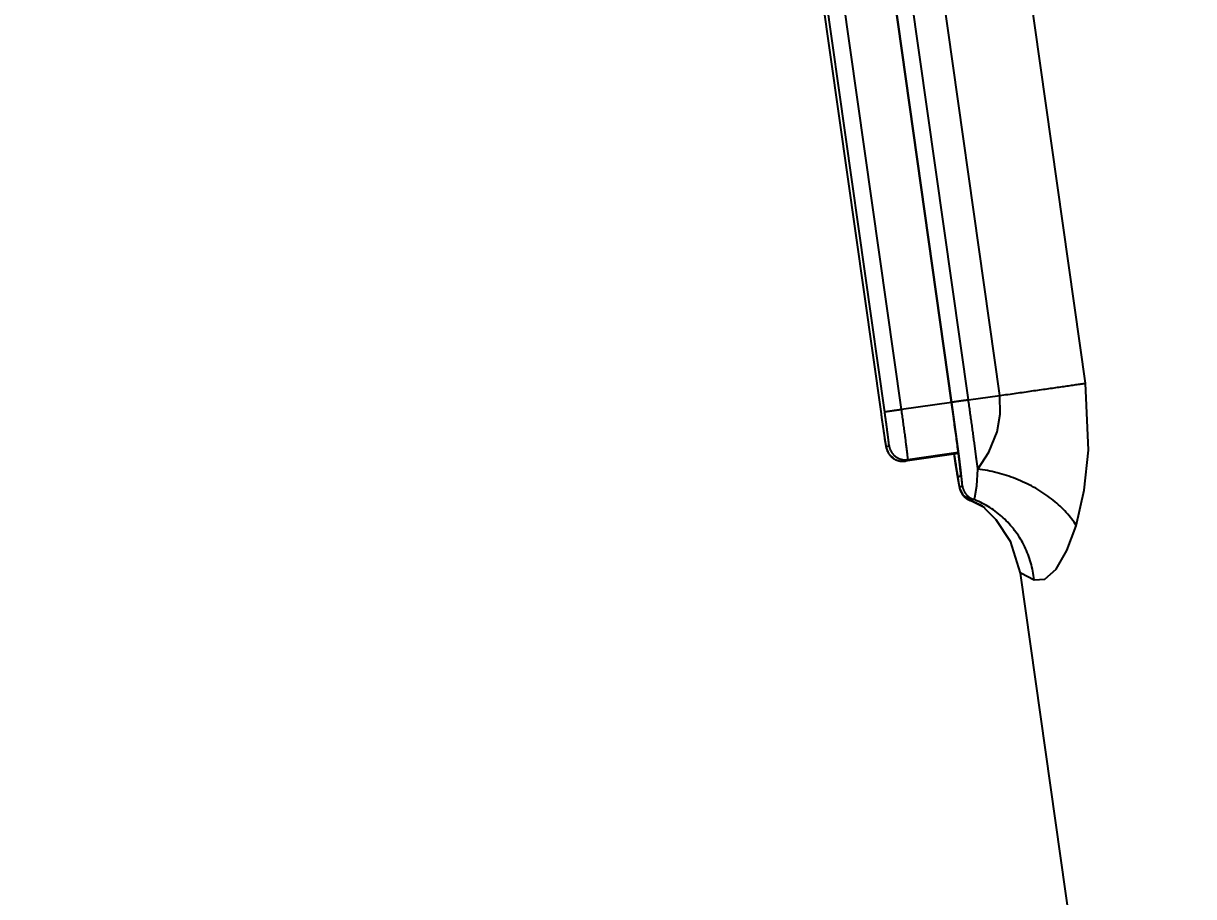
# Model space of a CAD drawing. Extents: x 5051 to 8526, y -300 to 2247.
# Drawn here: x 7197.17 to 7232.12, y 1146.75 to 1172.83 of the extents above; entities that cross this region are included whole.
import ezdxf

# ---------------------------------------------------------------- set-up
doc = ezdxf.new("R2010")
doc.units = 0
doc.header["$LTSCALE"] = 4
doc.header["$MEASUREMENT"] = 0
doc.header["$PDMODE"] = 3
doc.header["$PDSIZE"] = -10
doc.layers.get('0').update_dxf_attribs({"linetype": 'CONTINUOUS'})
doc.layers.get('DEFPOINTS').update_dxf_attribs({"linetype": 'CONTINUOUS'})
doc.layers.add('1', color=7, linetype='CONTINUOUS', true_color=0xffffff)
doc.styles.add('Daelim Dimension', font='NanumGothic.ttf')
doc.dimstyles.new('DEFAULT', dxfattribs={"dimscale": 2, "dimtxt": 2, "dimasz": 2, "dimexe": 0, "dimexo": 2, "dimgap": 1, "dimtad": 1, "dimdec": 1, "dimzin": 9, "dimdsep": 46, "dimtxsty": 'Daelim Dimension', "dimcen": 0.5, "dimclrd": 252, "dimclre": 252, "dimclrt": 3, "dimadec": 1, "dimazin": 0, "dimtfac": 1, "dimtdec": 1, "dimtix": 1, "dimtmove": 0, "dimatfit": 3, "dimfxl": 1, "dimtolj": 1, "dimtzin": 1, "dimlwd": 9, "dimlwe": 9, "dimarcsym": 0})

# ---------------------------------------------------------------- blocks, each defined once
blk = doc.blocks.new('*D13')
at = {"color": 5, "lineweight": 9, "ltscale": 0.5, "transparency": 16777216}
for p, q in [((7201.167, 1456.886), (7561.306, 1456.886)), ((7559.306, 1448.886), (7559.306, 360.442)), ((7359.221, 352.442), (7561.306, 352.442))]:
    blk.add_line(p, q, dxfattribs=at)
at = {"color": 5, "ltscale": 0.5, "transparency": 16777216}
for points in [[(7557.973, 1448.886), (7560.639, 1448.886), (7559.306, 1456.886)], [(7557.973, 360.442), (7560.639, 360.442), (7559.306, 352.442)]]:
    blk.add_solid(points, dxfattribs=at)
at = {"layer": 'DEFPOINTS', "color": 0, "ltscale": 0.5, "transparency": 16777216}
for p in [(7197.167, 1456.886), (7355.221, 352.442), (7559.306, 352.442)]:
    blk.add_point(p, dxfattribs=at)
at = {"color": 7, "ltscale": 0.5, "transparency": 16777216, "insert": (7543.601, 904.664), "char_height": 20, "attachment_point": 5, "rotation": 90, "style": 'Daelim Dimension'}
blk.add_mtext('\\A1;(1100)', dxfattribs=at)

msp = doc.modelspace()

# ---------------------------------------------------------------- linework, layer by layer
at = {"layer": '1', "color": 7, "linetype": 'Continuous'}
for p, q in [((7221.247, 1187.252), (7224.89, 1161.508)), ((7224.894, 1161.51), (7221.251, 1187.253)), ((7225.395, 1161.583), (7221.752, 1187.326)), ((7219.141, 1186.91), (7222.784, 1161.167)), ((7222.895, 1161.221), (7219.252, 1186.964)), ((7223.396, 1161.294), (7219.753, 1187.037)), ((7225.395, 1161.583), (7226.332, 1161.716)), ((7224.89, 1161.505), (7223.396, 1161.294)), ((7222.937, 1160.183), (7223.023, 1160.225)), ((7225.097, 1159.983), (7223.502, 1159.758)), ((7223.502, 1159.758), (7223.588, 1159.8)), ((7225.093, 1160.013), (7223.588, 1159.8)), ((7225.171, 1159.317), (7225.085, 1159.275)), ((7225.127, 1158.978), (7225.213, 1159.02))]:
    msp.add_line(p, q, dxfattribs=at)
for points in [[(7228.892, 1162.084, 0), (7226.87, 1176.364, 0), (7225.281, 1187.585, 0)], [(7226.332, 1161.716, 0), (7224.31, 1176.002, 0), (7222.722, 1187.227, 0)], [(7226.332, 1161.716, 0), (7226.393, 1161.724, 0), (7226.454, 1161.733, 0), (7226.515, 1161.742, 0), (7226.576, 1161.75, 0), (7226.637, 1161.759, 0), (7226.698, 1161.768, 0), (7226.758, 1161.776, 0), (7226.819, 1161.785, 0), (7226.879, 1161.793, 0), (7226.939, 1161.802, 0), (7226.999, 1161.81, 0), (7227.058, 1161.819, 0), (7227.117, 1161.827, 0), (7227.176, 1161.836, 0), (7227.235, 1161.844, 0), (7227.293, 1161.852, 0), (7227.351, 1161.861, 0), (7227.408, 1161.869, 0), (7227.465, 1161.877, 0), (7227.522, 1161.885, 0), (7227.578, 1161.893, 0), (7227.633, 1161.901, 0), (7227.688, 1161.909, 0), (7227.743, 1161.917, 0), (7227.797, 1161.925, 0), (7227.85, 1161.932, 0), (7227.902, 1161.94, 0), (7227.954, 1161.947, 0), (7228.006, 1161.955, 0), (7228.056, 1161.962, 0), (7228.106, 1161.969, 0), (7228.155, 1161.976, 0), (7228.204, 1161.983, 0), (7228.251, 1161.99, 0), (7228.298, 1161.997, 0), (7228.344, 1162.004, 0), (7228.389, 1162.01, 0), (7228.434, 1162.017, 0), (7228.477, 1162.023, 0), (7228.52, 1162.029, 0), (7228.561, 1162.035, 0), (7228.602, 1162.041, 0), (7228.642, 1162.047, 0), (7228.681, 1162.053, 0), (7228.718, 1162.058, 0), (7228.755, 1162.064, 0), (7228.791, 1162.069, 0), (7228.826, 1162.074, 0), (7228.86, 1162.079, 0), (7228.892, 1162.084, 0)], [(7228.615, 1157.829, 0), (7228.857, 1158.893, 0), (7228.985, 1160.083, 0), (7228.892, 1162.084, 0)], [(7225.395, 1161.583, 0), (7225.379, 1161.581, 0), (7225.364, 1161.579, 0), (7225.348, 1161.577, 0), (7225.333, 1161.574, 0), (7225.317, 1161.572, 0), (7225.302, 1161.57, 0), (7225.287, 1161.568, 0), (7225.271, 1161.566, 0), (7225.256, 1161.564, 0), (7225.241, 1161.561, 0), (7225.227, 1161.559, 0), (7225.212, 1161.557, 0), (7225.198, 1161.555, 0), (7225.183, 1161.553, 0), (7225.169, 1161.551, 0), (7225.155, 1161.549, 0), (7225.142, 1161.547, 0), (7225.128, 1161.545, 0), (7225.115, 1161.543, 0), (7225.103, 1161.541, 0), (7225.09, 1161.54, 0), (7225.078, 1161.538, 0), (7225.066, 1161.536, 0), (7225.054, 1161.534, 0), (7225.043, 1161.533, 0), (7225.032, 1161.531, 0), (7225.021, 1161.53, 0), (7225.011, 1161.528, 0), (7225.001, 1161.527, 0), (7224.992, 1161.525, 0), (7224.983, 1161.524, 0), (7224.974, 1161.523, 0), (7224.966, 1161.521, 0), (7224.958, 1161.52, 0), (7224.95, 1161.519, 0), (7224.943, 1161.518, 0), (7224.937, 1161.517, 0), (7224.931, 1161.516, 0), (7224.925, 1161.515, 0), (7224.92, 1161.514, 0), (7224.915, 1161.514, 0), (7224.911, 1161.513, 0), (7224.907, 1161.512, 0), (7224.903, 1161.512, 0), (7224.901, 1161.511, 0), (7224.898, 1161.511, 0), (7224.896, 1161.511, 0), (7224.895, 1161.51, 0), (7224.894, 1161.51, 0), (7224.894, 1161.51, 0)], [(7225.676, 1159.515, 0), (7225.672, 1159.548, 0), (7225.668, 1159.582, 0), (7225.663, 1159.616, 0), (7225.659, 1159.651, 0), (7225.654, 1159.686, 0), (7225.649, 1159.721, 0), (7225.645, 1159.757, 0), (7225.64, 1159.794, 0), (7225.635, 1159.831, 0), (7225.63, 1159.868, 0), (7225.625, 1159.905, 0), (7225.62, 1159.944, 0), (7225.615, 1159.982, 0), (7225.61, 1160.021, 0), (7225.605, 1160.06, 0), (7225.599, 1160.099, 0), (7225.594, 1160.139, 0), (7225.589, 1160.179, 0), (7225.583, 1160.22, 0), (7225.578, 1160.261, 0), (7225.572, 1160.302, 0), (7225.567, 1160.343, 0), (7225.561, 1160.385, 0), (7225.555, 1160.427, 0), (7225.549, 1160.469, 0), (7225.544, 1160.512, 0), (7225.538, 1160.555, 0), (7225.532, 1160.598, 0), (7225.526, 1160.641, 0), (7225.52, 1160.684, 0), (7225.514, 1160.728, 0), (7225.508, 1160.772, 0), (7225.502, 1160.816, 0), (7225.496, 1160.86, 0), (7225.49, 1160.904, 0), (7225.484, 1160.949, 0), (7225.477, 1160.994, 0), (7225.471, 1161.039, 0), (7225.465, 1161.084, 0), (7225.459, 1161.129, 0), (7225.452, 1161.174, 0), (7225.446, 1161.219, 0), (7225.44, 1161.264, 0), (7225.433, 1161.31, 0), (7225.427, 1161.355, 0), (7225.42, 1161.401, 0), (7225.414, 1161.446, 0), (7225.408, 1161.492, 0), (7225.401, 1161.538, 0), (7225.395, 1161.583, 0)], [(7225.676, 1159.515, 0), (7226.005, 1160.029, 0), (7226.25, 1160.633, 0), (7226.347, 1161.162, 0), (7226.332, 1161.716, 0)], [(7223.396, 1161.294, 0), (7223.381, 1161.292, 0), (7223.365, 1161.29, 0), (7223.35, 1161.287, 0), (7223.334, 1161.285, 0), (7223.319, 1161.283, 0), (7223.303, 1161.281, 0), (7223.288, 1161.279, 0), (7223.273, 1161.277, 0), (7223.258, 1161.274, 0), (7223.243, 1161.272, 0), (7223.228, 1161.27, 0), (7223.213, 1161.268, 0), (7223.199, 1161.266, 0), (7223.185, 1161.264, 0), (7223.171, 1161.262, 0), (7223.157, 1161.26, 0), (7223.143, 1161.258, 0), (7223.13, 1161.256, 0), (7223.117, 1161.254, 0), (7223.104, 1161.252, 0), (7223.091, 1161.25, 0), (7223.079, 1161.249, 0), (7223.067, 1161.247, 0), (7223.056, 1161.245, 0), (7223.044, 1161.244, 0), (7223.033, 1161.242, 0), (7223.023, 1161.241, 0), (7223.012, 1161.239, 0), (7223.003, 1161.238, 0), (7222.993, 1161.236, 0), (7222.984, 1161.235, 0), (7222.975, 1161.234, 0), (7222.967, 1161.232, 0), (7222.959, 1161.231, 0), (7222.952, 1161.23, 0), (7222.945, 1161.229, 0), (7222.938, 1161.228, 0), (7222.932, 1161.227, 0), (7222.926, 1161.226, 0), (7222.921, 1161.225, 0), (7222.916, 1161.225, 0), (7222.912, 1161.224, 0), (7222.908, 1161.223, 0), (7222.905, 1161.223, 0), (7222.902, 1161.222, 0), (7222.9, 1161.222, 0), (7222.898, 1161.222, 0), (7222.896, 1161.221, 0), (7222.895, 1161.221, 0), (7222.895, 1161.221, 0)], [(7223.01, 1160.364, 0), (7223.008, 1160.374, 0), (7223.007, 1160.385, 0), (7223.006, 1160.397, 0), (7223.004, 1160.409, 0), (7223.003, 1160.421, 0), (7223.001, 1160.433, 0), (7223, 1160.446, 0), (7222.998, 1160.459, 0), (7222.996, 1160.473, 0), (7222.995, 1160.487, 0), (7222.993, 1160.501, 0), (7222.991, 1160.515, 0), (7222.989, 1160.53, 0), (7222.987, 1160.545, 0), (7222.985, 1160.56, 0), (7222.983, 1160.576, 0), (7222.981, 1160.592, 0), (7222.979, 1160.608, 0), (7222.977, 1160.624, 0), (7222.975, 1160.641, 0), (7222.972, 1160.658, 0), (7222.97, 1160.675, 0), (7222.968, 1160.692, 0), (7222.965, 1160.71, 0), (7222.963, 1160.728, 0), (7222.961, 1160.746, 0), (7222.958, 1160.764, 0), (7222.956, 1160.783, 0), (7222.953, 1160.801, 0), (7222.951, 1160.82, 0), (7222.948, 1160.839, 0), (7222.945, 1160.858, 0), (7222.943, 1160.877, 0), (7222.94, 1160.897, 0), (7222.937, 1160.917, 0), (7222.935, 1160.936, 0), (7222.932, 1160.956, 0), (7222.929, 1160.976, 0), (7222.926, 1160.996, 0), (7222.924, 1161.016, 0), (7222.921, 1161.036, 0), (7222.918, 1161.057, 0), (7222.915, 1161.077, 0), (7222.912, 1161.098, 0), (7222.909, 1161.118, 0), (7222.907, 1161.139, 0), (7222.904, 1161.159, 0), (7222.901, 1161.18, 0), (7222.898, 1161.2, 0), (7222.895, 1161.221, 0)], [(7223.588, 1159.8, 0), (7223.588, 1159.801, 0), (7223.589, 1159.803, 0), (7223.589, 1159.807, 0), (7223.588, 1159.813, 0), (7223.588, 1159.82, 0), (7223.588, 1159.828, 0), (7223.587, 1159.838, 0), (7223.586, 1159.849, 0), (7223.585, 1159.861, 0), (7223.583, 1159.875, 0), (7223.582, 1159.891, 0), (7223.58, 1159.907, 0), (7223.578, 1159.926, 0), (7223.576, 1159.945, 0), (7223.573, 1159.966, 0), (7223.571, 1159.988, 0), (7223.568, 1160.011, 0), (7223.565, 1160.036, 0), (7223.562, 1160.062, 0), (7223.559, 1160.089, 0), (7223.555, 1160.117, 0), (7223.551, 1160.146, 0), (7223.548, 1160.177, 0), (7223.543, 1160.209, 0), (7223.539, 1160.241, 0), (7223.535, 1160.275, 0), (7223.53, 1160.31, 0), (7223.526, 1160.345, 0), (7223.521, 1160.382, 0), (7223.516, 1160.419, 0), (7223.511, 1160.458, 0), (7223.506, 1160.497, 0), (7223.501, 1160.537, 0), (7223.495, 1160.577, 0), (7223.49, 1160.619, 0), (7223.484, 1160.661, 0), (7223.478, 1160.703, 0), (7223.472, 1160.747, 0), (7223.466, 1160.79, 0), (7223.46, 1160.835, 0), (7223.454, 1160.879, 0), (7223.448, 1160.924, 0), (7223.442, 1160.97, 0), (7223.435, 1161.016, 0), (7223.429, 1161.062, 0), (7223.422, 1161.108, 0), (7223.416, 1161.154, 0), (7223.409, 1161.201, 0), (7223.403, 1161.247, 0), (7223.396, 1161.294, 0)], [(7225.171, 1159.317, 0), (7225.172, 1159.318, 0), (7225.172, 1159.322, 0), (7225.172, 1159.328, 0), (7225.172, 1159.336, 0), (7225.171, 1159.346, 0), (7225.171, 1159.358, 0), (7225.169, 1159.372, 0), (7225.168, 1159.389, 0), (7225.166, 1159.407, 0), (7225.164, 1159.427, 0), (7225.162, 1159.45, 0), (7225.159, 1159.475, 0), (7225.156, 1159.501, 0), (7225.153, 1159.53, 0), (7225.15, 1159.56, 0), (7225.146, 1159.593, 0), (7225.142, 1159.627, 0), (7225.137, 1159.663, 0), (7225.133, 1159.701, 0), (7225.128, 1159.741, 0), (7225.123, 1159.782, 0), (7225.117, 1159.825, 0), (7225.112, 1159.87, 0), (7225.106, 1159.916, 0), (7225.1, 1159.964, 0), (7225.093, 1160.014, 0), (7225.087, 1160.064, 0), (7225.08, 1160.117, 0), (7225.073, 1160.17, 0), (7225.066, 1160.225, 0), (7225.058, 1160.282, 0), (7225.051, 1160.339, 0), (7225.043, 1160.398, 0), (7225.035, 1160.457, 0), (7225.027, 1160.518, 0), (7225.018, 1160.58, 0), (7225.01, 1160.642, 0), (7225.001, 1160.706, 0), (7224.993, 1160.77, 0), (7224.984, 1160.835, 0), (7224.975, 1160.9, 0), (7224.966, 1160.966, 0), (7224.956, 1161.033, 0), (7224.947, 1161.1, 0), (7224.938, 1161.167, 0), (7224.928, 1161.235, 0), (7224.919, 1161.303, 0), (7224.909, 1161.372, 0), (7224.899, 1161.44, 0), (7224.89, 1161.508, 0)], [(7224.89, 1161.508, 0), (7225.011, 1160.634, 0), (7225.108, 1159.902, 0), (7225.158, 1159.482, 0), (7225.168, 1159.381, 0), (7225.17, 1159.36, 0), (7225.17, 1159.356, 0), (7225.17, 1159.355, 0), (7225.17, 1159.355, 0)], [(7225.207, 1159.124, 0), (7225.206, 1159.143, 0), (7225.203, 1159.164, 0), (7225.201, 1159.186, 0), (7225.199, 1159.21, 0), (7225.196, 1159.235, 0), (7225.193, 1159.262, 0), (7225.19, 1159.29, 0), (7225.186, 1159.32, 0), (7225.182, 1159.351, 0), (7225.179, 1159.383, 0), (7225.174, 1159.417, 0), (7225.17, 1159.452, 0), (7225.166, 1159.489, 0), (7225.161, 1159.527, 0), (7225.156, 1159.566, 0), (7225.151, 1159.607, 0), (7225.146, 1159.648, 0), (7225.14, 1159.691, 0), (7225.135, 1159.736, 0), (7225.129, 1159.781, 0), (7225.123, 1159.827, 0), (7225.117, 1159.875, 0), (7225.11, 1159.923, 0), (7225.104, 1159.973, 0), (7225.097, 1160.024, 0), (7225.09, 1160.075, 0), (7225.083, 1160.128, 0), (7225.076, 1160.182, 0), (7225.069, 1160.236, 0), (7225.062, 1160.291, 0), (7225.054, 1160.347, 0), (7225.047, 1160.404, 0), (7225.039, 1160.461, 0), (7225.031, 1160.519, 0), (7225.023, 1160.578, 0), (7225.015, 1160.638, 0), (7225.007, 1160.698, 0), (7224.998, 1160.758, 0), (7224.99, 1160.819, 0), (7224.982, 1160.88, 0), (7224.973, 1160.942, 0), (7224.964, 1161.004, 0), (7224.956, 1161.067, 0), (7224.947, 1161.13, 0), (7224.938, 1161.193, 0), (7224.929, 1161.256, 0), (7224.92, 1161.319, 0), (7224.911, 1161.383, 0), (7224.903, 1161.447, 0), (7224.894, 1161.51, 0)], [(7222.784, 1161.167, 0), (7222.786, 1161.15, 0), (7222.789, 1161.133, 0), (7222.791, 1161.117, 0), (7222.794, 1161.1, 0), (7222.796, 1161.083, 0), (7222.798, 1161.067, 0), (7222.801, 1161.05, 0), (7222.803, 1161.033, 0), (7222.806, 1161.017, 0), (7222.808, 1161, 0), (7222.81, 1160.984, 0), (7222.813, 1160.967, 0), (7222.815, 1160.951, 0), (7222.817, 1160.935, 0), (7222.82, 1160.919, 0), (7222.822, 1160.902, 0), (7222.824, 1160.886, 0), (7222.827, 1160.87, 0), (7222.829, 1160.854, 0), (7222.831, 1160.839, 0), (7222.834, 1160.823, 0), (7222.836, 1160.807, 0), (7222.838, 1160.792, 0), (7222.84, 1160.776, 0), (7222.843, 1160.761, 0), (7222.845, 1160.746, 0), (7222.847, 1160.731, 0), (7222.849, 1160.716, 0), (7222.852, 1160.701, 0), (7222.854, 1160.687, 0), (7222.856, 1160.672, 0), (7222.858, 1160.658, 0), (7222.86, 1160.643, 0), (7222.862, 1160.629, 0), (7222.864, 1160.615, 0), (7222.866, 1160.602, 0), (7222.869, 1160.588, 0), (7222.871, 1160.575, 0), (7222.873, 1160.561, 0), (7222.875, 1160.548, 0), (7222.877, 1160.535, 0), (7222.878, 1160.523, 0), (7222.88, 1160.51, 0), (7222.882, 1160.498, 0), (7222.884, 1160.486, 0), (7222.886, 1160.474, 0), (7222.888, 1160.462, 0), (7222.89, 1160.45, 0), (7222.891, 1160.439, 0), (7222.893, 1160.428, 0)], [(7222.892, 1160.434, 0), (7222.941, 1160.151, 0), (7223.01, 1159.983, 0), (7223.174, 1159.826, 0)], [(7222.893, 1160.428, 0), (7222.895, 1160.418, 0), (7222.896, 1160.409, 0), (7222.897, 1160.4, 0), (7222.899, 1160.391, 0), (7222.9, 1160.383, 0), (7222.902, 1160.374, 0), (7222.903, 1160.366, 0), (7222.904, 1160.357, 0), (7222.906, 1160.349, 0), (7222.907, 1160.341, 0), (7222.908, 1160.334, 0), (7222.909, 1160.326, 0), (7222.911, 1160.319, 0), (7222.912, 1160.312, 0), (7222.913, 1160.305, 0), (7222.914, 1160.298, 0), (7222.915, 1160.291, 0), (7222.916, 1160.285, 0), (7222.917, 1160.279, 0), (7222.918, 1160.272, 0), (7222.919, 1160.267, 0), (7222.92, 1160.261, 0), (7222.921, 1160.255, 0), (7222.922, 1160.25, 0), (7222.923, 1160.245, 0), (7222.924, 1160.24, 0), (7222.925, 1160.235, 0), (7222.926, 1160.231, 0), (7222.926, 1160.226, 0), (7222.927, 1160.222, 0), (7222.928, 1160.218, 0), (7222.929, 1160.215, 0), (7222.929, 1160.211, 0), (7222.93, 1160.208, 0), (7222.931, 1160.205, 0), (7222.931, 1160.202, 0), (7222.932, 1160.199, 0), (7222.932, 1160.197, 0), (7222.933, 1160.194, 0), (7222.933, 1160.192, 0), (7222.934, 1160.19, 0), (7222.934, 1160.189, 0), (7222.935, 1160.187, 0), (7222.935, 1160.186, 0), (7222.935, 1160.185, 0), (7222.936, 1160.184, 0), (7222.936, 1160.183, 0), (7222.936, 1160.183, 0), (7222.936, 1160.183, 0), (7222.937, 1160.183, 0)], [(7222.937, 1160.183, 0), (7222.938, 1160.174, 0), (7222.939, 1160.165, 0), (7222.941, 1160.156, 0), (7222.943, 1160.148, 0), (7222.945, 1160.139, 0), (7222.947, 1160.131, 0), (7222.949, 1160.122, 0), (7222.951, 1160.113, 0), (7222.954, 1160.105, 0), (7222.957, 1160.096, 0), (7222.96, 1160.088, 0), (7222.963, 1160.08, 0), (7222.966, 1160.071, 0), (7222.969, 1160.063, 0), (7222.972, 1160.055, 0), (7222.976, 1160.047, 0), (7222.98, 1160.039, 0), (7222.984, 1160.031, 0), (7222.988, 1160.023, 0), (7222.992, 1160.015, 0), (7222.996, 1160.007, 0), (7223, 1160, 0), (7223.005, 1159.992, 0), (7223.01, 1159.984, 0), (7223.015, 1159.977, 0), (7223.019, 1159.97, 0), (7223.025, 1159.962, 0), (7223.03, 1159.955, 0), (7223.035, 1159.948, 0), (7223.041, 1159.941, 0), (7223.046, 1159.934, 0), (7223.052, 1159.927, 0), (7223.058, 1159.921, 0), (7223.064, 1159.914, 0), (7223.07, 1159.908, 0), (7223.076, 1159.901, 0), (7223.082, 1159.895, 0), (7223.089, 1159.889, 0), (7223.095, 1159.883, 0), (7223.102, 1159.877, 0), (7223.108, 1159.871, 0), (7223.115, 1159.866, 0), (7223.122, 1159.86, 0), (7223.129, 1159.855, 0), (7223.136, 1159.849, 0), (7223.143, 1159.844, 0), (7223.151, 1159.839, 0), (7223.158, 1159.834, 0), (7223.166, 1159.829, 0), (7223.173, 1159.825, 0)], [(7223.023, 1160.225, 0), (7223.023, 1160.225, 0), (7223.023, 1160.225, 0), (7223.023, 1160.226, 0), (7223.023, 1160.226, 0), (7223.023, 1160.227, 0), (7223.023, 1160.227, 0), (7223.023, 1160.228, 0), (7223.023, 1160.229, 0), (7223.023, 1160.23, 0), (7223.023, 1160.231, 0), (7223.023, 1160.232, 0), (7223.023, 1160.234, 0), (7223.023, 1160.235, 0), (7223.023, 1160.237, 0), (7223.023, 1160.238, 0), (7223.023, 1160.24, 0), (7223.023, 1160.242, 0), (7223.023, 1160.244, 0), (7223.022, 1160.246, 0), (7223.022, 1160.248, 0), (7223.022, 1160.251, 0), (7223.022, 1160.253, 0), (7223.022, 1160.256, 0), (7223.021, 1160.258, 0), (7223.021, 1160.261, 0), (7223.021, 1160.264, 0), (7223.021, 1160.267, 0), (7223.02, 1160.27, 0), (7223.02, 1160.273, 0), (7223.02, 1160.276, 0), (7223.019, 1160.28, 0), (7223.019, 1160.283, 0), (7223.018, 1160.287, 0), (7223.018, 1160.291, 0), (7223.018, 1160.294, 0), (7223.017, 1160.298, 0), (7223.017, 1160.302, 0), (7223.016, 1160.306, 0), (7223.016, 1160.311, 0), (7223.015, 1160.315, 0), (7223.015, 1160.319, 0), (7223.014, 1160.324, 0), (7223.014, 1160.329, 0), (7223.013, 1160.333, 0), (7223.013, 1160.338, 0), (7223.012, 1160.343, 0), (7223.012, 1160.348, 0), (7223.011, 1160.353, 0), (7223.01, 1160.358, 0), (7223.01, 1160.364, 0)], [(7223.023, 1160.225, 0), (7223.025, 1160.209, 0), (7223.028, 1160.194, 0), (7223.032, 1160.179, 0), (7223.035, 1160.163, 0), (7223.04, 1160.148, 0), (7223.045, 1160.133, 0), (7223.05, 1160.119, 0), (7223.056, 1160.104, 0), (7223.062, 1160.09, 0), (7223.069, 1160.075, 0), (7223.076, 1160.061, 0), (7223.083, 1160.048, 0), (7223.091, 1160.034, 0), (7223.1, 1160.021, 0), (7223.108, 1160.008, 0), (7223.118, 1159.995, 0), (7223.127, 1159.983, 0), (7223.137, 1159.97, 0), (7223.148, 1159.959, 0), (7223.158, 1159.947, 0), (7223.17, 1159.936, 0), (7223.181, 1159.925, 0), (7223.193, 1159.915, 0), (7223.205, 1159.905, 0), (7223.217, 1159.895, 0), (7223.23, 1159.886, 0), (7223.243, 1159.877, 0), (7223.256, 1159.869, 0), (7223.27, 1159.861, 0), (7223.283, 1159.853, 0), (7223.297, 1159.846, 0), (7223.312, 1159.839, 0), (7223.326, 1159.833, 0), (7223.341, 1159.827, 0), (7223.355, 1159.822, 0), (7223.37, 1159.817, 0), (7223.385, 1159.813, 0), (7223.401, 1159.809, 0), (7223.416, 1159.805, 0), (7223.431, 1159.802, 0), (7223.447, 1159.8, 0), (7223.462, 1159.798, 0), (7223.478, 1159.796, 0), (7223.494, 1159.795, 0), (7223.51, 1159.795, 0), (7223.525, 1159.795, 0), (7223.541, 1159.795, 0), (7223.557, 1159.796, 0), (7223.572, 1159.798, 0), (7223.588, 1159.8, 0)], [(7223.173, 1159.825, 0), (7223.179, 1159.821, 0), (7223.185, 1159.818, 0), (7223.191, 1159.814, 0), (7223.197, 1159.811, 0), (7223.203, 1159.808, 0), (7223.209, 1159.805, 0), (7223.215, 1159.802, 0), (7223.221, 1159.799, 0), (7223.228, 1159.796, 0), (7223.234, 1159.793, 0), (7223.24, 1159.791, 0), (7223.247, 1159.788, 0), (7223.253, 1159.786, 0), (7223.259, 1159.783, 0), (7223.266, 1159.781, 0), (7223.272, 1159.779, 0), (7223.279, 1159.777, 0), (7223.285, 1159.775, 0), (7223.292, 1159.773, 0), (7223.298, 1159.771, 0), (7223.305, 1159.769, 0), (7223.312, 1159.767, 0), (7223.318, 1159.766, 0), (7223.325, 1159.764, 0), (7223.332, 1159.763, 0), (7223.338, 1159.762, 0), (7223.345, 1159.76, 0), (7223.352, 1159.759, 0), (7223.359, 1159.758, 0), (7223.365, 1159.757, 0), (7223.372, 1159.756, 0), (7223.379, 1159.756, 0), (7223.386, 1159.755, 0), (7223.393, 1159.754, 0), (7223.399, 1159.754, 0), (7223.406, 1159.753, 0), (7223.413, 1159.753, 0), (7223.42, 1159.753, 0), (7223.427, 1159.753, 0), (7223.433, 1159.753, 0), (7223.44, 1159.753, 0), (7223.447, 1159.753, 0), (7223.454, 1159.753, 0), (7223.461, 1159.754, 0), (7223.468, 1159.754, 0), (7223.474, 1159.755, 0), (7223.481, 1159.755, 0), (7223.488, 1159.756, 0), (7223.495, 1159.757, 0), (7223.502, 1159.758, 0)], [(7224.961, 1159.964, 0), (7224.966, 1159.927, 0), (7224.972, 1159.891, 0), (7224.977, 1159.856, 0), (7224.983, 1159.821, 0), (7224.988, 1159.787, 0), (7224.993, 1159.753, 0), (7224.998, 1159.72, 0), (7225.003, 1159.687, 0), (7225.008, 1159.655, 0), (7225.013, 1159.624, 0), (7225.018, 1159.593, 0), (7225.023, 1159.563, 0), (7225.027, 1159.533, 0), (7225.032, 1159.504, 0), (7225.036, 1159.476, 0), (7225.041, 1159.449, 0), (7225.045, 1159.422, 0), (7225.049, 1159.396, 0), (7225.053, 1159.371, 0), (7225.057, 1159.346, 0), (7225.061, 1159.322, 0), (7225.065, 1159.299, 0), (7225.069, 1159.277, 0), (7225.072, 1159.255, 0), (7225.076, 1159.235, 0), (7225.079, 1159.214, 0), (7225.082, 1159.195, 0), (7225.086, 1159.177, 0), (7225.089, 1159.159, 0), (7225.092, 1159.142, 0), (7225.094, 1159.126, 0), (7225.097, 1159.111, 0), (7225.1, 1159.096, 0), (7225.102, 1159.082, 0), (7225.105, 1159.069, 0), (7225.107, 1159.057, 0), (7225.109, 1159.046, 0), (7225.111, 1159.036, 0), (7225.113, 1159.026, 0), (7225.115, 1159.018, 0), (7225.117, 1159.01, 0), (7225.118, 1159.003, 0), (7225.12, 1158.997, 0), (7225.121, 1158.991, 0), (7225.122, 1158.987, 0), (7225.124, 1158.983, 0), (7225.125, 1158.981, 0), (7225.125, 1158.979, 0), (7225.126, 1158.978, 0), (7225.127, 1158.978, 0)], [(7224.965, 1159.936, 0), (7225.132, 1158.935, 0), (7225.238, 1158.726, 0), (7225.525, 1158.565, 0)], [(7224.966, 1159.965, 0), (7224.97, 1159.939, 0), (7224.974, 1159.913, 0), (7224.978, 1159.888, 0), (7224.982, 1159.863, 0), (7224.985, 1159.839, 0), (7224.989, 1159.815, 0), (7224.993, 1159.791, 0), (7224.996, 1159.768, 0), (7225, 1159.746, 0), (7225.003, 1159.724, 0), (7225.007, 1159.702, 0), (7225.01, 1159.681, 0), (7225.014, 1159.66, 0), (7225.017, 1159.64, 0), (7225.02, 1159.62, 0), (7225.023, 1159.601, 0), (7225.026, 1159.583, 0), (7225.029, 1159.564, 0), (7225.032, 1159.547, 0), (7225.035, 1159.53, 0), (7225.038, 1159.513, 0), (7225.04, 1159.497, 0), (7225.043, 1159.481, 0), (7225.046, 1159.466, 0), (7225.048, 1159.452, 0), (7225.051, 1159.438, 0), (7225.053, 1159.425, 0), (7225.055, 1159.412, 0), (7225.057, 1159.4, 0), (7225.059, 1159.388, 0), (7225.061, 1159.377, 0), (7225.063, 1159.366, 0), (7225.065, 1159.356, 0), (7225.067, 1159.347, 0), (7225.069, 1159.338, 0), (7225.07, 1159.329, 0), (7225.072, 1159.322, 0), (7225.073, 1159.315, 0), (7225.075, 1159.308, 0), (7225.076, 1159.302, 0), (7225.077, 1159.297, 0), (7225.079, 1159.292, 0), (7225.08, 1159.288, 0), (7225.081, 1159.284, 0), (7225.082, 1159.281, 0), (7225.082, 1159.279, 0), (7225.083, 1159.277, 0), (7225.084, 1159.275, 0), (7225.084, 1159.275, 0), (7225.085, 1159.275, 0)], [(7225.533, 1158.621, 0), (7225.558, 1158.63, 0), (7225.582, 1158.669, 0), (7225.65, 1159.021, 0), (7225.676, 1159.515, 0)], [(7228.615, 1157.829, 0), (7228.583, 1157.88, 0), (7228.55, 1157.93, 0), (7228.515, 1157.98, 0), (7228.478, 1158.029, 0), (7228.44, 1158.078, 0), (7228.401, 1158.127, 0), (7228.36, 1158.175, 0), (7228.317, 1158.223, 0), (7228.274, 1158.271, 0), (7228.229, 1158.318, 0), (7228.182, 1158.364, 0), (7228.134, 1158.41, 0), (7228.085, 1158.455, 0), (7228.035, 1158.5, 0), (7227.983, 1158.544, 0), (7227.93, 1158.588, 0), (7227.876, 1158.63, 0), (7227.821, 1158.672, 0), (7227.765, 1158.714, 0), (7227.707, 1158.754, 0), (7227.649, 1158.794, 0), (7227.589, 1158.833, 0), (7227.529, 1158.871, 0), (7227.468, 1158.908, 0), (7227.405, 1158.945, 0), (7227.342, 1158.98, 0), (7227.278, 1159.015, 0), (7227.214, 1159.048, 0), (7227.148, 1159.081, 0), (7227.082, 1159.113, 0), (7227.015, 1159.143, 0), (7226.948, 1159.173, 0), (7226.88, 1159.202, 0), (7226.811, 1159.229, 0), (7226.742, 1159.256, 0), (7226.673, 1159.281, 0), (7226.603, 1159.305, 0), (7226.533, 1159.329, 0), (7226.462, 1159.351, 0), (7226.391, 1159.372, 0), (7226.32, 1159.391, 0), (7226.249, 1159.41, 0), (7226.177, 1159.427, 0), (7226.106, 1159.443, 0), (7226.034, 1159.458, 0), (7225.962, 1159.472, 0), (7225.891, 1159.485, 0), (7225.819, 1159.496, 0), (7225.748, 1159.506, 0), (7225.676, 1159.515, 0)], [(7225.17, 1159.362, 0), (7225.17, 1159.361, 0), (7225.17, 1159.36, 0), (7225.17, 1159.359, 0), (7225.169, 1159.358, 0), (7225.169, 1159.357, 0), (7225.169, 1159.356, 0), (7225.169, 1159.356, 0), (7225.169, 1159.355, 0), (7225.169, 1159.354, 0), (7225.169, 1159.353, 0), (7225.169, 1159.352, 0), (7225.169, 1159.351, 0), (7225.169, 1159.35, 0), (7225.169, 1159.349, 0), (7225.169, 1159.348, 0), (7225.169, 1159.347, 0), (7225.169, 1159.347, 0), (7225.169, 1159.346, 0), (7225.169, 1159.345, 0), (7225.169, 1159.344, 0), (7225.169, 1159.343, 0), (7225.169, 1159.342, 0), (7225.169, 1159.341, 0), (7225.169, 1159.34, 0), (7225.169, 1159.339, 0), (7225.169, 1159.338, 0), (7225.169, 1159.337, 0), (7225.169, 1159.337, 0), (7225.169, 1159.336, 0), (7225.169, 1159.335, 0), (7225.169, 1159.334, 0), (7225.169, 1159.333, 0), (7225.169, 1159.332, 0), (7225.169, 1159.331, 0), (7225.17, 1159.33, 0), (7225.17, 1159.329, 0), (7225.17, 1159.328, 0), (7225.17, 1159.328, 0), (7225.17, 1159.327, 0), (7225.17, 1159.326, 0), (7225.17, 1159.325, 0), (7225.17, 1159.324, 0), (7225.17, 1159.323, 0), (7225.17, 1159.322, 0), (7225.17, 1159.321, 0), (7225.17, 1159.32, 0), (7225.171, 1159.319, 0), (7225.171, 1159.319, 0), (7225.171, 1159.318, 0), (7225.171, 1159.317, 0)], [(7225.213, 1159.02, 0), (7225.213, 1159.02, 0), (7225.213, 1159.02, 0), (7225.213, 1159.02, 0), (7225.214, 1159.021, 0), (7225.214, 1159.021, 0), (7225.214, 1159.022, 0), (7225.214, 1159.022, 0), (7225.214, 1159.023, 0), (7225.214, 1159.024, 0), (7225.214, 1159.025, 0), (7225.214, 1159.026, 0), (7225.214, 1159.027, 0), (7225.214, 1159.028, 0), (7225.214, 1159.029, 0), (7225.214, 1159.03, 0), (7225.214, 1159.031, 0), (7225.214, 1159.033, 0), (7225.214, 1159.034, 0), (7225.214, 1159.036, 0), (7225.214, 1159.038, 0), (7225.214, 1159.039, 0), (7225.214, 1159.041, 0), (7225.214, 1159.043, 0), (7225.214, 1159.045, 0), (7225.214, 1159.047, 0), (7225.214, 1159.049, 0), (7225.214, 1159.051, 0), (7225.213, 1159.054, 0), (7225.213, 1159.056, 0), (7225.213, 1159.059, 0), (7225.213, 1159.061, 0), (7225.213, 1159.064, 0), (7225.213, 1159.066, 0), (7225.212, 1159.069, 0), (7225.212, 1159.072, 0), (7225.212, 1159.075, 0), (7225.212, 1159.078, 0), (7225.211, 1159.081, 0), (7225.211, 1159.084, 0), (7225.211, 1159.088, 0), (7225.211, 1159.091, 0), (7225.21, 1159.094, 0), (7225.21, 1159.098, 0), (7225.21, 1159.101, 0), (7225.209, 1159.105, 0), (7225.209, 1159.109, 0), (7225.209, 1159.112, 0), (7225.208, 1159.116, 0), (7225.208, 1159.12, 0), (7225.207, 1159.124, 0)], [(7225.127, 1158.978, 0), (7225.128, 1158.967, 0), (7225.13, 1158.956, 0), (7225.132, 1158.946, 0), (7225.135, 1158.935, 0), (7225.137, 1158.925, 0), (7225.14, 1158.915, 0), (7225.143, 1158.904, 0), (7225.146, 1158.894, 0), (7225.149, 1158.884, 0), (7225.153, 1158.874, 0), (7225.157, 1158.864, 0), (7225.161, 1158.854, 0), (7225.165, 1158.844, 0), (7225.17, 1158.834, 0), (7225.174, 1158.825, 0), (7225.179, 1158.815, 0), (7225.184, 1158.806, 0), (7225.19, 1158.796, 0), (7225.195, 1158.787, 0), (7225.201, 1158.778, 0), (7225.207, 1158.769, 0), (7225.213, 1158.76, 0), (7225.219, 1158.752, 0), (7225.225, 1158.743, 0), (7225.232, 1158.735, 0), (7225.239, 1158.726, 0), (7225.246, 1158.718, 0), (7225.253, 1158.71, 0), (7225.26, 1158.702, 0), (7225.268, 1158.695, 0), (7225.275, 1158.687, 0), (7225.283, 1158.68, 0), (7225.291, 1158.673, 0), (7225.299, 1158.666, 0), (7225.308, 1158.659, 0), (7225.316, 1158.652, 0), (7225.325, 1158.646, 0), (7225.333, 1158.639, 0), (7225.342, 1158.633, 0), (7225.351, 1158.627, 0), (7225.36, 1158.622, 0), (7225.369, 1158.616, 0), (7225.379, 1158.611, 0), (7225.388, 1158.606, 0), (7225.398, 1158.601, 0), (7225.407, 1158.596, 0), (7225.417, 1158.592, 0), (7225.427, 1158.587, 0), (7225.437, 1158.583, 0), (7225.447, 1158.579, 0)], [(7225.213, 1159.02, 0), (7225.215, 1159.009, 0), (7225.216, 1158.999, 0), (7225.219, 1158.988, 0), (7225.221, 1158.978, 0), (7225.223, 1158.967, 0), (7225.226, 1158.957, 0), (7225.229, 1158.946, 0), (7225.232, 1158.936, 0), (7225.236, 1158.926, 0), (7225.239, 1158.916, 0), (7225.243, 1158.906, 0), (7225.247, 1158.896, 0), (7225.251, 1158.886, 0), (7225.256, 1158.876, 0), (7225.261, 1158.867, 0), (7225.265, 1158.857, 0), (7225.271, 1158.848, 0), (7225.276, 1158.838, 0), (7225.281, 1158.829, 0), (7225.287, 1158.82, 0), (7225.293, 1158.811, 0), (7225.299, 1158.802, 0), (7225.305, 1158.794, 0), (7225.312, 1158.785, 0), (7225.318, 1158.777, 0), (7225.325, 1158.768, 0), (7225.332, 1158.76, 0), (7225.339, 1158.752, 0), (7225.347, 1158.744, 0), (7225.354, 1158.737, 0), (7225.362, 1158.729, 0), (7225.369, 1158.722, 0), (7225.377, 1158.715, 0), (7225.386, 1158.708, 0), (7225.394, 1158.701, 0), (7225.402, 1158.694, 0), (7225.411, 1158.688, 0), (7225.42, 1158.681, 0), (7225.428, 1158.675, 0), (7225.437, 1158.669, 0), (7225.446, 1158.664, 0), (7225.456, 1158.658, 0), (7225.465, 1158.653, 0), (7225.474, 1158.648, 0), (7225.484, 1158.643, 0), (7225.493, 1158.638, 0), (7225.503, 1158.634, 0), (7225.513, 1158.629, 0), (7225.523, 1158.625, 0), (7225.533, 1158.621, 0)], [(7225.447, 1158.579, 0), (7225.418, 1158.612, 0), (7225.416, 1158.621, 0), (7225.418, 1158.628, 0), (7225.455, 1158.633, 0), (7225.533, 1158.621, 0)], [(7225.447, 1158.593, 0), (7225.886, 1158.371, 0)], [(7225.465, 1158.587, 0), (7225.455, 1158.58, 0), (7225.447, 1158.579, 0)], [(7225.838, 1158.399, 0), (7225.83, 1158.403, 0), (7225.823, 1158.407, 0), (7225.815, 1158.411, 0), (7225.808, 1158.416, 0), (7225.8, 1158.42, 0), (7225.792, 1158.424, 0), (7225.785, 1158.428, 0), (7225.777, 1158.432, 0), (7225.77, 1158.436, 0), (7225.762, 1158.44, 0), (7225.754, 1158.444, 0), (7225.747, 1158.448, 0), (7225.739, 1158.452, 0), (7225.731, 1158.455, 0), (7225.724, 1158.459, 0), (7225.716, 1158.463, 0), (7225.708, 1158.467, 0), (7225.7, 1158.471, 0), (7225.693, 1158.475, 0), (7225.685, 1158.478, 0), (7225.677, 1158.482, 0), (7225.669, 1158.486, 0), (7225.661, 1158.489, 0), (7225.654, 1158.493, 0), (7225.646, 1158.497, 0), (7225.638, 1158.5, 0), (7225.63, 1158.504, 0), (7225.622, 1158.507, 0), (7225.614, 1158.511, 0), (7225.606, 1158.514, 0), (7225.599, 1158.518, 0), (7225.591, 1158.521, 0), (7225.583, 1158.525, 0), (7225.575, 1158.528, 0), (7225.567, 1158.532, 0), (7225.559, 1158.535, 0), (7225.551, 1158.538, 0), (7225.543, 1158.542, 0), (7225.535, 1158.545, 0), (7225.527, 1158.548, 0), (7225.519, 1158.551, 0), (7225.511, 1158.555, 0), (7225.503, 1158.558, 0), (7225.495, 1158.561, 0), (7225.487, 1158.564, 0), (7225.479, 1158.567, 0), (7225.471, 1158.57, 0), (7225.463, 1158.573, 0), (7225.455, 1158.576, 0), (7225.447, 1158.579, 0)], [(7227.357, 1156.215, 0), (7227.35, 1156.279, 0), (7227.341, 1156.344, 0), (7227.33, 1156.407, 0), (7227.318, 1156.471, 0), (7227.305, 1156.534, 0), (7227.291, 1156.597, 0), (7227.275, 1156.66, 0), (7227.258, 1156.722, 0), (7227.24, 1156.784, 0), (7227.22, 1156.845, 0), (7227.199, 1156.906, 0), (7227.177, 1156.966, 0), (7227.154, 1157.026, 0), (7227.129, 1157.085, 0), (7227.103, 1157.143, 0), (7227.075, 1157.201, 0), (7227.047, 1157.258, 0), (7227.017, 1157.315, 0), (7226.986, 1157.371, 0), (7226.954, 1157.426, 0), (7226.921, 1157.48, 0), (7226.886, 1157.534, 0), (7226.851, 1157.587, 0), (7226.814, 1157.638, 0), (7226.776, 1157.689, 0), (7226.737, 1157.74, 0), (7226.697, 1157.789, 0), (7226.656, 1157.837, 0), (7226.614, 1157.884, 0), (7226.571, 1157.931, 0), (7226.527, 1157.976, 0), (7226.482, 1158.02, 0), (7226.436, 1158.064, 0), (7226.39, 1158.106, 0), (7226.342, 1158.147, 0), (7226.293, 1158.187, 0), (7226.244, 1158.226, 0), (7226.193, 1158.264, 0), (7226.142, 1158.3, 0), (7226.09, 1158.336, 0), (7226.037, 1158.37, 0), (7225.984, 1158.403, 0), (7225.93, 1158.435, 0), (7225.875, 1158.465, 0), (7225.819, 1158.494, 0), (7225.763, 1158.522, 0), (7225.707, 1158.549, 0), (7225.649, 1158.575, 0), (7225.591, 1158.599, 0), (7225.533, 1158.621, 0)], [(7225.83, 1158.406, 0), (7225.829, 1158.406, 0), (7225.829, 1158.406, 0), (7225.829, 1158.406, 0), (7225.829, 1158.406, 0), (7225.829, 1158.406, 0), (7225.829, 1158.406, 0), (7225.83, 1158.405, 0), (7225.831, 1158.403, 0), (7225.914, 1158.314, 0), (7226.211, 1158.012, 0), (7226.641, 1157.371, 0), (7226.941, 1156.407, 0)], [(7227.357, 1156.215, 0), (7227.673, 1156.232, 0), (7228.014, 1156.533, 0), (7228.339, 1157.083, 0), (7228.615, 1157.829, 0)], [(7226.939, 1156.425, 0), (7226.939, 1156.427, 0), (7226.94, 1156.427, 0), (7226.964, 1156.418, 0), (7227.357, 1156.215, 0)], [(7226.941, 1156.411, 0), (7238.347, 1075.801, 0)]]:
    msp.add_polyline3d(points, dxfattribs=at)

# ---------------------------------------------------------------- dimensions: what is measured, and where the dimension line sits
at = {"color": 5, "ltscale": 0.5}
dim = msp.add_linear_dim(base=(7559.306, 352.442), p1=(7197.167, 1456.886), p2=(7355.221, 352.442), angle=90, text='(1100)', dimstyle='DEFAULT', override={"dimtxt": 10, "dimasz": 4, "dimexe": 1, "dimdec": 0, "dimclrd": 5, "dimclre": 5, "dimclrt": 7}, dxfattribs=at)
dim.commit()
dim.dimension.update_dxf_attribs({"geometry": '*D13', "text_midpoint": (7543.601, 904.664)})

doc.saveas('drawing.dxf')
